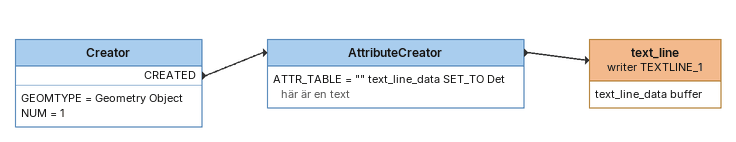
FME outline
Creator
    GEOMTYPE = Geometry Object
    NUM = 1
    CREATED -> AttributeCreator
AttributeCreator
    ATTR_TABLE = "" text_line_data SET_TO Det här är en text
    -> text_line (writer TEXTLINE_1)
text_line (writer TEXTLINE_1)
    attributes: text_line_data buffer
